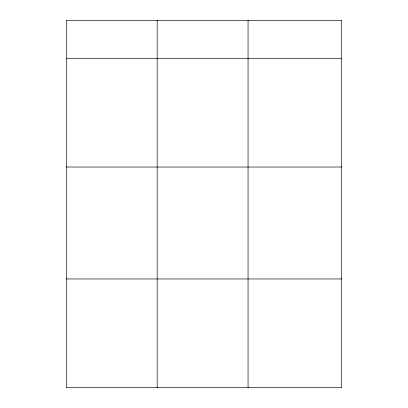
<?xml version="1.0" encoding="UTF-8"?>
<svg xmlns="http://www.w3.org/2000/svg" width="408" height="408" viewBox="0 0 408 408"><rect width="100%" height="100%" fill="white"/><g stroke="black" fill="none" stroke-linecap="round" stroke-linejoin="round"><path stroke-width="0.61" d="M66.331 58.385L341.669 58.385M66.331 167.025L341.669 167.025M66.331 278.96L341.669 278.96M248.054 20.4L248.054 387.6M157.192 20.4L157.192 387.6M341.669 20.4L66.331 20.4L66.331 387.6L341.669 387.6L341.669 20.4"/></g></svg>
